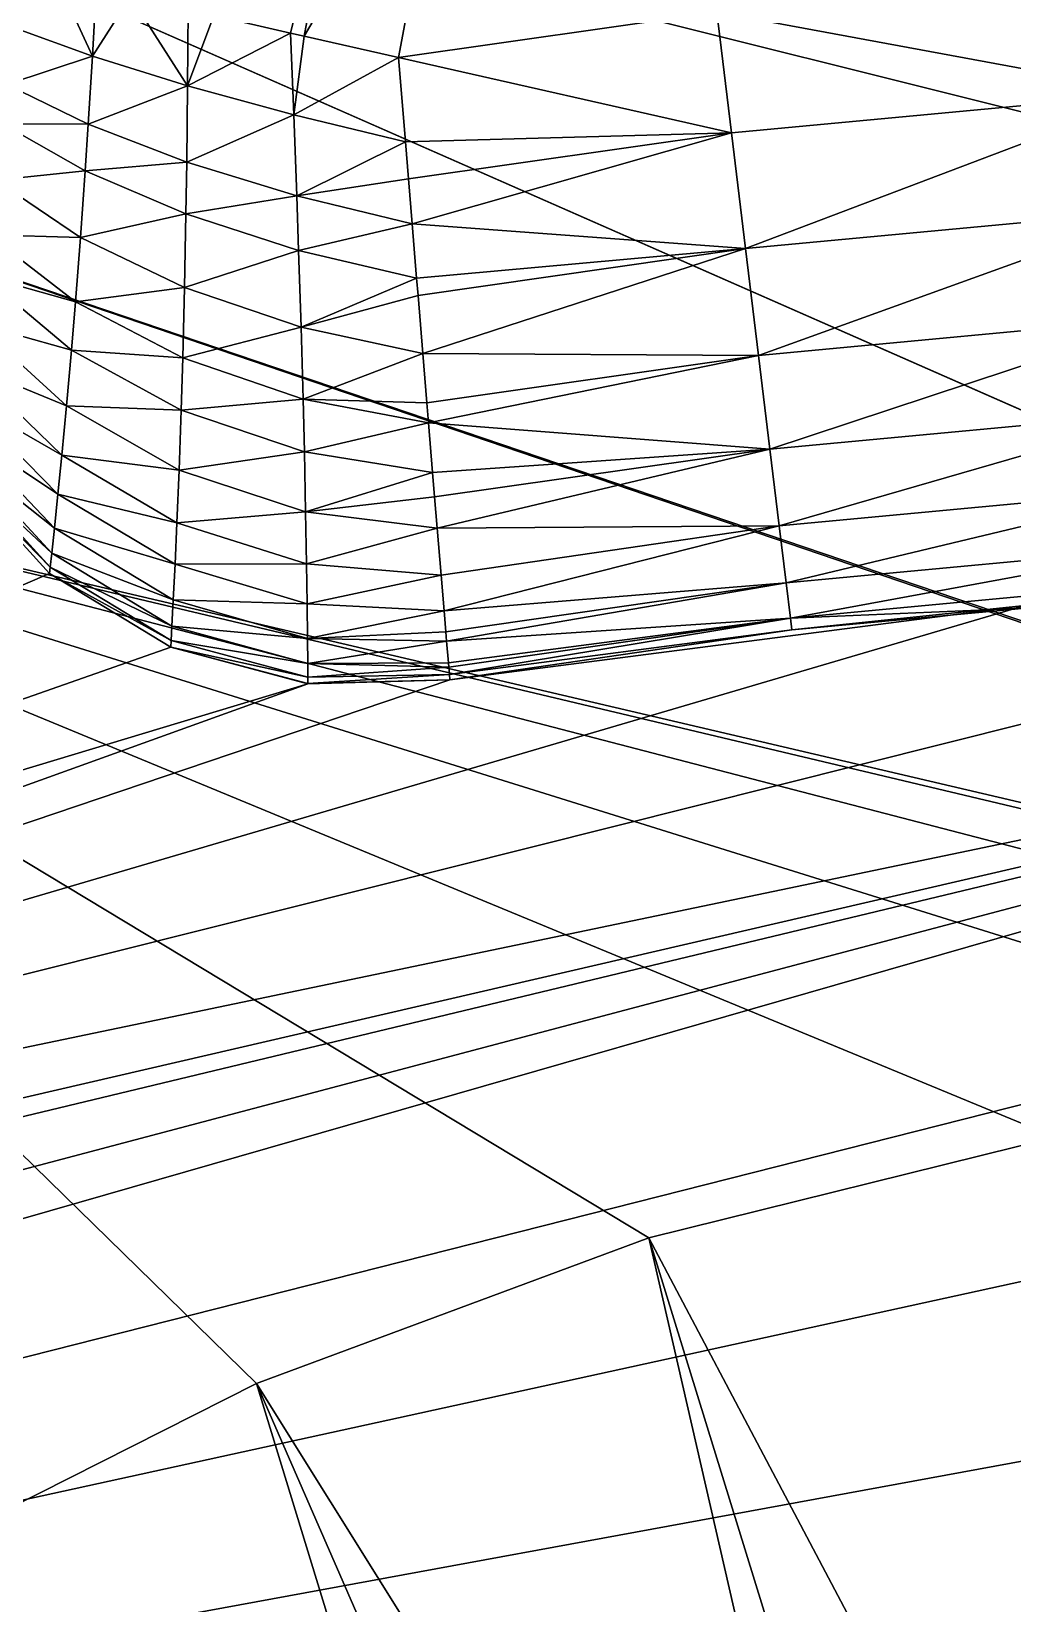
# Model space of a CAD drawing. Header units: metres. Extents: x -44.6 to 35.4, y -44.1 to 26.9.
# Drawn here: x 0.16 to 1.737, y 12.478 to 15.004 of the extents above; entities that cross this region are included whole.
import ezdxf

# ---------------------------------------------------------------- set-up
doc = ezdxf.new("R2010")
doc.units = ezdxf.units.M

msp = doc.modelspace()

# ---------------------------------------------------------------- linework, layer by layer
for points in [[(5.965068, 18.253048, 91.214554), (21.388479, 9.967415, 91.214554), (-0.712421, 16.066345, 91.214554)], [(21.388479, 9.967415, 91.214554), (-0.771627, 15.505931, 91.214554), (-0.712421, 16.066345, 91.214554)], [(5.113132, 12.917341, 91.214554), (-0.909001, 14.959399, 91.214554), (-0.771627, 15.505931, 91.214554)], [(-0.771627, 15.505931, 91.214554), (21.388479, 9.967415, 91.214554), (5.113132, 12.917341, 91.214554)], [(0.452984, 15.02992, 95.279015), (0.576703, 15.001754, 95.234612), (0.676453, 15.416405, 95.229927)], [(0.576703, 15.001754, 95.234612), (0.59834, 14.996827, 95.232117), (0.676453, 15.416405, 95.229927)], [(0.830878, 15.393786, 95.214554), (0.676453, 15.416405, 95.229927), (0.59834, 14.996827, 95.232117)], [(0.59834, 14.996827, 95.232117), (0.750278, 14.962236, 95.214554), (0.830878, 15.393786, 95.214554)], [(0.830878, 15.393786, 95.214554), (0.750278, 14.962236, 95.214554), (1.261766, 15.035206, 95.214554)], [(0.202174, 15.08702, 95.452431), (0.130938, 15.010725, 95.507889), (0.257981, 14.964725, 95.381493)], [(0.257981, 14.964725, 95.381493), (0.263931, 15.07296, 95.389091), (0.202174, 15.08702, 95.452431)], [(1.966785, 14.905253, 95.233772), (1.954034, 15.099927, 95.214554), (1.261766, 15.035206, 95.214554)], [(0.319357, 15.060342, 95.353371), (0.263931, 15.07296, 95.389091), (0.257981, 14.964725, 95.381493)], [(0.319357, 15.060342, 95.353371), (0.257981, 14.964725, 95.381493), (0.411005, 14.917069, 95.289055)], [(0.411005, 14.917069, 95.289055), (0.411831, 15.039289, 95.293785), (0.319357, 15.060342, 95.353371)], [(0.452984, 15.02992, 95.279015), (0.411831, 15.039289, 95.293785), (0.411005, 14.917069, 95.289055)], [(1.285321, 14.841542, 95.233772), (1.261766, 15.035206, 95.214554), (0.750278, 14.962236, 95.214554)], [(1.261766, 15.035206, 95.214554), (1.285321, 14.841542, 95.233772), (1.966785, 14.905253, 95.233772)], [(0.257981, 14.964725, 95.381493), (0.130938, 15.010725, 95.507889), (0.120711, 14.919042, 95.512093)], [(0.576703, 15.001754, 95.234612), (0.452984, 15.02992, 95.279015), (0.411005, 14.917069, 95.289055)], [(0.411005, 14.917069, 95.289055), (0.581825, 14.870304, 95.235519), (0.576703, 15.001754, 95.234612)], [(0.59834, 14.996827, 95.232117), (0.576703, 15.001754, 95.234612), (0.581825, 14.870304, 95.235519)], [(0.750278, 14.962236, 95.214554), (0.59834, 14.996827, 95.232117), (0.581825, 14.870304, 95.235519)], [(4.474, 13.127654, 91.214554), (-1.121819, 14.437597, 91.214554), (-0.909001, 14.959399, 91.214554)], [(-0.909001, 14.959399, 91.214554), (5.113132, 12.917341, 91.214554), (4.474, 13.127654, 91.214554)], [(0.120711, 14.919042, 95.512093), (0.251326, 14.855347, 95.388252), (0.257981, 14.964725, 95.381493)], [(0.411005, 14.917069, 95.289055), (0.257981, 14.964725, 95.381493), (0.251326, 14.855347, 95.388252)], [(0.581825, 14.870304, 95.235519), (0.761304, 14.826932, 95.223755), (0.750278, 14.962236, 95.214554)], [(0.750278, 14.962236, 95.214554), (0.761304, 14.826932, 95.223755), (1.285321, 14.841542, 95.233772)], [(0.251326, 14.855347, 95.388252), (0.120711, 14.919042, 95.512093), (0.113327, 14.856055, 95.522209)], [(0.251326, 14.855347, 95.388252), (0.409614, 14.794531, 95.300499), (0.411005, 14.917069, 95.289055)], [(0.581825, 14.870304, 95.235519), (0.411005, 14.917069, 95.289055), (0.409614, 14.794531, 95.300499)], [(1.966785, 14.905253, 95.233772), (1.285321, 14.841542, 95.233772), (1.307972, 14.655322, 95.29068)], [(1.307972, 14.655322, 95.29068), (1.979046, 14.718061, 95.29068), (1.966785, 14.905253, 95.233772)], [(0.409614, 14.794531, 95.300499), (0.586557, 14.74006, 95.253838), (0.581825, 14.870304, 95.235519)], [(0.761304, 14.826932, 95.223755), (0.581825, 14.870304, 95.235519), (0.586557, 14.74006, 95.253838)], [(0.246385, 14.78048, 95.401421), (0.113327, 14.856055, 95.522209), (0.102179, 14.765359, 95.547745)], [(0.113327, 14.856055, 95.522209), (0.246385, 14.78048, 95.401421), (0.251326, 14.855347, 95.388252)], [(0.409614, 14.794531, 95.300499), (0.251326, 14.855347, 95.388252), (0.246385, 14.78048, 95.401421)], [(0.761304, 14.826932, 95.223755), (0.766152, 14.767592, 95.23597), (1.285321, 14.841542, 95.233772)], [(1.285321, 14.841542, 95.233772), (0.766152, 14.767592, 95.23597), (0.772079, 14.695036, 95.250916)], [(0.772079, 14.695036, 95.250916), (1.307972, 14.655322, 95.29068), (1.285321, 14.841542, 95.233772)], [(0.586557, 14.74006, 95.253838), (0.766152, 14.767592, 95.23597), (0.761304, 14.826932, 95.223755)], [(0.246385, 14.78048, 95.401421), (0.408323, 14.711259, 95.317818), (0.409614, 14.794531, 95.300499)], [(0.586557, 14.74006, 95.253838), (0.409614, 14.794531, 95.300499), (0.408323, 14.711259, 95.317818)], [(0.23873, 14.673103, 95.433243), (0.102179, 14.765359, 95.547745), (0.090812, 14.677638, 95.586182)], [(0.102179, 14.765359, 95.547745), (0.23873, 14.673103, 95.433243), (0.246385, 14.78048, 95.401421)], [(0.408323, 14.711259, 95.317818), (0.246385, 14.78048, 95.401421), (0.23873, 14.673103, 95.433243)], [(0.586557, 14.74006, 95.253838), (0.772079, 14.695036, 95.250916), (0.766152, 14.767592, 95.23597)], [(0.408323, 14.711259, 95.317818), (0.589525, 14.652502, 95.27636), (0.586557, 14.74006, 95.253838)], [(0.772079, 14.695036, 95.250916), (0.586557, 14.74006, 95.253838), (0.589525, 14.652502, 95.27636)], [(0.23873, 14.673103, 95.433243), (0.40597, 14.592729, 95.356827), (0.408323, 14.711259, 95.317818)], [(0.589525, 14.652502, 95.27636), (0.408323, 14.711259, 95.317818), (0.40597, 14.592729, 95.356827)], [(1.979046, 14.718061, 95.29068), (1.307972, 14.655322, 95.29068), (1.328846, 14.4837, 95.383087)], [(1.328846, 14.4837, 95.383087), (1.990346, 14.545545, 95.383087), (1.979046, 14.718061, 95.29068)], [(0.589525, 14.652502, 95.27636), (0.779229, 14.607698, 95.27951), (0.772079, 14.695036, 95.250916)], [(0.772079, 14.695036, 95.250916), (0.779229, 14.607698, 95.27951), (1.307972, 14.655322, 95.29068)], [(0.230706, 14.569754, 95.480011), (0.090812, 14.677638, 95.586182), (0.081885, 14.61169, 95.625572)], [(0.090812, 14.677638, 95.586182), (0.230706, 14.569754, 95.480011), (0.23873, 14.673103, 95.433243)], [(0.40597, 14.592729, 95.356827), (0.23873, 14.673103, 95.433243), (0.230706, 14.569754, 95.480011)], [(0.779229, 14.607698, 95.27951), (0.781488, 14.580179, 95.292091), (1.307972, 14.655322, 95.29068)], [(1.307972, 14.655322, 95.29068), (0.781488, 14.580179, 95.292091), (0.789153, 14.486781, 95.334801)], [(0.789153, 14.486781, 95.334801), (1.328846, 14.4837, 95.383087), (1.307972, 14.655322, 95.29068)], [(0.40597, 14.592729, 95.356827), (0.593374, 14.52929, 95.323311), (0.589525, 14.652502, 95.27636)], [(0.779229, 14.607698, 95.27951), (0.589525, 14.652502, 95.27636), (0.593374, 14.52929, 95.323311)], [(0.224264, 14.492398, 95.527306), (0.081885, 14.61169, 95.625572), (0.071087, 14.534979, 95.685654)], [(0.081885, 14.61169, 95.625572), (0.224264, 14.492398, 95.527306), (0.230706, 14.569754, 95.480011)], [(0.593374, 14.52929, 95.323311), (0.781488, 14.580179, 95.292091), (0.779229, 14.607698, 95.27951)], [(0.230706, 14.569754, 95.480011), (0.403119, 14.479698, 95.411842), (0.40597, 14.592729, 95.356827)], [(0.593374, 14.52929, 95.323311), (0.40597, 14.592729, 95.356827), (0.403119, 14.479698, 95.411842)], [(0.593374, 14.52929, 95.323311), (0.789153, 14.486781, 95.334801), (0.781488, 14.580179, 95.292091)], [(0.403119, 14.479698, 95.411842), (0.230706, 14.569754, 95.480011), (0.224264, 14.492398, 95.527306)], [(0.21632, 14.402802, 95.598763), (0.071087, 14.534979, 95.685654), (0.061081, 14.466578, 95.756866)], [(0.071087, 14.534979, 95.685654), (0.21632, 14.402802, 95.598763), (0.224264, 14.492398, 95.527306)], [(0.403119, 14.479698, 95.411842), (0.596605, 14.41345, 95.386208), (0.593374, 14.52929, 95.323311)], [(0.789153, 14.486781, 95.334801), (0.593374, 14.52929, 95.323311), (0.596605, 14.41345, 95.386208)], [(1.990346, 14.545545, 95.383087), (1.328846, 14.4837, 95.383087), (1.347142, 14.333272, 95.507446)], [(1.347142, 14.333272, 95.507446), (2.00025, 14.394332, 95.507446), (1.990346, 14.545545, 95.383087)], [(0.400592, 14.395806, 95.466179), (0.224264, 14.492398, 95.527306), (0.21632, 14.402802, 95.598763)], [(0.224264, 14.492398, 95.527306), (0.400592, 14.395806, 95.466179), (0.403119, 14.479698, 95.411842)], [(0.596605, 14.41345, 95.386208), (0.403119, 14.479698, 95.411842), (0.400592, 14.395806, 95.466179)], [(0.596605, 14.41345, 95.386208), (0.795673, 14.407571, 95.38459), (0.789153, 14.486781, 95.334801)], [(0.789153, 14.486781, 95.334801), (0.795673, 14.407571, 95.38459), (1.328846, 14.4837, 95.383087)], [(1.328846, 14.4837, 95.383087), (0.795673, 14.407571, 95.38459), (0.79832, 14.375406, 95.404816)], [(1.347142, 14.333272, 95.507446), (1.328846, 14.4837, 95.383087), (0.79832, 14.375406, 95.404816)], [(0.20882, 14.323273, 95.682732), (0.061081, 14.466578, 95.756866), (0.052938, 14.412627, 95.830956)], [(0.061081, 14.466578, 95.756866), (0.20882, 14.323273, 95.682732), (0.21632, 14.402802, 95.598763)], [(-1.121819, 14.437597, 91.214554), (1.805616, 13.227497, 91.214554), (1.152555, 13.065535, 91.214554)], [(-1.121819, 14.437597, 91.214554), (2.472705, 13.315321, 91.214554), (1.805616, 13.227497, 91.214554)], [(-1.121819, 14.437597, 91.214554), (3.145433, 13.327903, 91.214554), (2.472705, 13.315321, 91.214554)], [(1.152555, 13.065535, 91.214554), (0.521733, 12.831471, 91.214554), (-1.121819, 14.437597, 91.214554)], [(-1.121819, 14.437597, 91.214554), (4.474, 13.127654, 91.214554), (3.815339, 13.265083, 91.214554)], [(3.815339, 13.265083, 91.214554), (3.145433, 13.327903, 91.214554), (-1.121819, 14.437597, 91.214554)], [(0.521733, 12.831471, 91.214554), (-0.078914, 12.528251, 91.214554), (-1.121819, 14.437597, 91.214554)], [(0.202626, 14.26079, 95.769524), (0.052938, 14.412627, 95.830956), (0.045572, 14.365044, 95.919411)], [(0.052938, 14.412627, 95.830956), (0.202626, 14.26079, 95.769524), (0.20882, 14.323273, 95.682732)], [(0.397228, 14.299426, 95.546799), (0.21632, 14.402802, 95.598763), (0.20882, 14.323273, 95.682732)], [(0.21632, 14.402802, 95.598763), (0.397228, 14.299426, 95.546799), (0.400592, 14.395806, 95.466179)], [(0.400592, 14.395806, 95.466179), (0.598703, 14.328579, 95.446396), (0.596605, 14.41345, 95.386208)], [(0.596605, 14.41345, 95.386208), (0.79832, 14.375406, 95.404816), (0.795673, 14.407571, 95.38459)], [(0.79832, 14.375406, 95.404816), (0.596605, 14.41345, 95.386208), (0.598703, 14.328579, 95.446396)], [(0.598703, 14.328579, 95.446396), (0.400592, 14.395806, 95.466179), (0.397228, 14.299426, 95.546799)], [(2.00025, 14.394332, 95.507446), (1.347142, 14.333272, 95.507446), (1.362158, 14.209819, 95.658989)], [(1.362158, 14.209819, 95.658989), (2.008378, 14.270235, 95.658989), (2.00025, 14.394332, 95.507446)], [(0.196956, 14.205863, 95.872635), (0.045572, 14.365044, 95.919411), (0.040081, 14.330278, 96.013969)], [(0.045572, 14.365044, 95.919411), (0.196956, 14.205863, 95.872635), (0.202626, 14.26079, 95.769524)], [(0.598703, 14.328579, 95.446396), (0.804927, 14.295355, 95.469337), (0.79832, 14.375406, 95.404816)], [(0.79832, 14.375406, 95.404816), (0.804927, 14.295355, 95.469337), (1.347142, 14.333272, 95.507446)], [(0.19269, 14.165842, 95.98243), (0.040081, 14.330278, 96.013969), (0.036983, 14.310923, 96.100395)], [(0.040081, 14.330278, 96.013969), (0.19269, 14.165842, 95.98243), (0.196956, 14.205863, 95.872635)], [(0.397228, 14.299426, 95.546799), (0.600776, 14.2323, 95.533516), (0.598703, 14.328579, 95.446396)], [(0.804927, 14.295355, 95.469337), (0.598703, 14.328579, 95.446396), (0.600776, 14.2323, 95.533516)], [(0.804927, 14.295355, 95.469337), (0.808143, 14.256478, 95.508842), (1.347142, 14.333272, 95.507446)], [(1.347142, 14.333272, 95.507446), (0.808143, 14.256478, 95.508842), (0.812298, 14.206258, 95.559875)], [(1.362158, 14.209819, 95.658989), (1.347142, 14.333272, 95.507446), (0.812298, 14.206258, 95.559875)], [(-2.163729, 13.120461, 123.214554), (0.189125, 14.133174, 123.214554), (0.035521, 14.30184, 123.214554)], [(0.189139, 14.133313, 96.199333), (0.03554, 14.301962, 96.201393), (0.035521, 14.301842, 96.214554)], [(0.035521, 14.301842, 96.214554), (0.189124, 14.133176, 96.214554), (0.189139, 14.133313, 96.199333)], [(0.189125, 14.133174, 123.214554), (0.189124, 14.133176, 96.214554), (0.035521, 14.301842, 96.214554)], [(0.035521, 14.301842, 96.214554), (0.035521, 14.30184, 123.214554), (0.189125, 14.133174, 123.214554)], [(0.19027, 14.1436, 96.08252), (0.036983, 14.310923, 96.100395), (0.03554, 14.301962, 96.201393)], [(0.03554, 14.301962, 96.201393), (0.189139, 14.133313, 96.199333), (0.19027, 14.1436, 96.08252)], [(0.036983, 14.310923, 96.100395), (0.19027, 14.1436, 96.08252), (0.19269, 14.165842, 95.98243)], [(0.393833, 14.214602, 95.64006), (0.20882, 14.323273, 95.682732), (0.202626, 14.26079, 95.769524)], [(0.20882, 14.323273, 95.682732), (0.393833, 14.214602, 95.64006), (0.397228, 14.299426, 95.546799)], [(0.600776, 14.2323, 95.533516), (0.397228, 14.299426, 95.546799), (0.393833, 14.214602, 95.64006)], [(0.600776, 14.2323, 95.533516), (0.808143, 14.256478, 95.508842), (0.804927, 14.295355, 95.469337)], [(0.390888, 14.148453, 95.735291), (0.202626, 14.26079, 95.769524), (0.196956, 14.205863, 95.872635)], [(0.202626, 14.26079, 95.769524), (0.390888, 14.148453, 95.735291), (0.393833, 14.214602, 95.64006)], [(0.600776, 14.2323, 95.533516), (0.812298, 14.206258, 95.559875), (0.808143, 14.256478, 95.508842)], [(2.008378, 14.270235, 95.658989), (1.362158, 14.209819, 95.658989), (1.373316, 14.118085, 95.831871)], [(1.373316, 14.118085, 95.831871), (2.014418, 14.178022, 95.831871), (2.008378, 14.270235, 95.658989)], [(0.393833, 14.214602, 95.64006), (0.602283, 14.148695, 95.632042), (0.600776, 14.2323, 95.533516)], [(0.812298, 14.206258, 95.559875), (0.600776, 14.2323, 95.533516), (0.602283, 14.148695, 95.632042)], [(0.388092, 14.090665, 95.847343), (0.196956, 14.205863, 95.872635), (0.19269, 14.165842, 95.98243)], [(0.196956, 14.205863, 95.872635), (0.388092, 14.090665, 95.847343), (0.390888, 14.148453, 95.735291)], [(0.602283, 14.148695, 95.632042), (0.393833, 14.214602, 95.64006), (0.390888, 14.148453, 95.735291)], [(0.602283, 14.148695, 95.632042), (0.818583, 14.130477, 95.659286), (0.812298, 14.206258, 95.559875)], [(0.812298, 14.206258, 95.559875), (0.818583, 14.130477, 95.659286), (1.362158, 14.209819, 95.658989)], [(1.362158, 14.209819, 95.658989), (0.818583, 14.130477, 95.659286), (0.823349, 14.073144, 95.75663)], [(0.823349, 14.073144, 95.75663), (1.373316, 14.118085, 95.831871), (1.362158, 14.209819, 95.658989)], [(2.014418, 14.178022, 95.831871), (1.373316, 14.118085, 95.831871), (1.380186, 14.061596, 96.019463)], [(1.380186, 14.061596, 96.019463), (2.018137, 14.121239, 96.019463), (2.014418, 14.178022, 95.831871)], [(0.38593, 14.048777, 95.965752), (0.19269, 14.165842, 95.98243), (0.19027, 14.1436, 96.08252)], [(0.19269, 14.165842, 95.98243), (0.38593, 14.048777, 95.965752), (0.388092, 14.090665, 95.847343)], [(-2.622526, 12.793239, 123.214554), (2.688706, 14.126357, 123.214554), (1.757324, 14.081887, 123.214554)], [(-2.622526, 12.793239, 123.214554), (3.620629, 14.095225, 123.214554), (2.688706, 14.126357, 123.214554)], [(-2.163729, 13.120461, 123.214554), (0.384088, 14.01472, 123.214554), (0.189125, 14.133174, 123.214554)], [(0.384095, 14.014865, 96.198265), (0.189139, 14.133313, 96.199333), (0.189124, 14.133176, 96.214554)], [(0.189124, 14.133176, 96.214554), (0.384087, 14.014721, 96.214554), (0.384095, 14.014865, 96.198265)], [(0.384088, 14.01472, 123.214554), (0.384087, 14.014721, 96.214554), (0.189124, 14.133176, 96.214554)], [(0.189124, 14.133176, 96.214554), (0.189125, 14.133174, 123.214554), (0.384088, 14.01472, 123.214554)], [(0.384683, 14.025576, 96.073196), (0.19027, 14.1436, 96.08252), (0.189139, 14.133313, 96.199333)], [(0.189139, 14.133313, 96.199333), (0.384095, 14.014865, 96.198265), (0.384683, 14.025576, 96.073196)], [(0.19027, 14.1436, 96.08252), (0.384683, 14.025576, 96.073196), (0.38593, 14.048777, 95.965752)], [(0.603241, 14.084258, 95.730881), (0.390888, 14.148453, 95.735291), (0.388092, 14.090665, 95.847343)], [(0.390888, 14.148453, 95.735291), (0.603241, 14.084258, 95.730881), (0.602283, 14.148695, 95.632042)], [(0.818583, 14.130477, 95.659286), (0.602283, 14.148695, 95.632042), (0.603241, 14.084258, 95.730881)], [(0.603241, 14.084258, 95.730881), (0.823349, 14.073144, 95.75663), (0.818583, 14.130477, 95.659286)], [(0.823349, 14.073144, 95.75663), (0.826135, 14.039691, 95.832512), (1.373316, 14.118085, 95.831871)], [(1.373316, 14.118085, 95.831871), (0.826135, 14.039691, 95.832512), (0.827412, 14.024354, 95.867294)], [(1.380186, 14.061596, 96.019463), (1.373316, 14.118085, 95.831871), (0.827412, 14.024354, 95.867294)], [(1.757724, 14.0776, 96.214554), (2.018137, 14.121239, 96.019463), (1.380186, 14.061596, 96.019463)], [(-3.654488, 12.347116, 123.214554), (-6.478465, 11.4214, 123.214554), (3.620629, 14.095225, 123.214554)], [(3.620629, 14.095225, 123.214554), (-6.478465, 11.4214, 123.214554), (-6.451591, 11.199994, 123.214554)], [(-6.451591, 11.199994, 123.214554), (4.546967, 13.988694, 123.214554), (3.620629, 14.095225, 123.214554)], [(3.620629, 14.095225, 123.214554), (-3.122755, 12.533741, 123.214554), (-3.654488, 12.347116, 123.214554)], [(-2.622526, 12.793239, 123.214554), (-3.122755, 12.533741, 123.214554), (3.620629, 14.095225, 123.214554)], [(1.757324, 14.081887, 123.214554), (0.832606, 13.962108, 123.214554), (-2.622526, 12.793239, 123.214554)], [(0.603914, 14.028529, 95.845512), (0.388092, 14.090665, 95.847343), (0.38593, 14.048777, 95.965752)], [(0.388092, 14.090665, 95.847343), (0.603914, 14.028529, 95.845512), (0.603241, 14.084258, 95.730881)], [(0.823349, 14.073144, 95.75663), (0.603241, 14.084258, 95.730881), (0.603914, 14.028529, 95.845512)], [(0.832606, 13.962108, 123.214554), (1.757324, 14.081887, 123.214554), (1.382506, 14.042521, 96.214554)], [(1.380186, 14.061596, 96.019463), (1.382506, 14.042521, 96.214554), (1.757724, 14.0776, 96.214554)], [(1.757324, 14.081887, 123.214554), (1.757724, 14.0776, 96.214554), (1.382506, 14.042521, 96.214554)], [(0.604303, 13.988468, 95.965294), (0.38593, 14.048777, 95.965752), (0.384683, 14.025576, 96.073196)], [(0.38593, 14.048777, 95.965752), (0.604303, 13.988468, 95.965294), (0.603914, 14.028529, 95.845512)], [(0.603914, 14.028529, 95.845512), (0.826135, 14.039691, 95.832512), (0.823349, 14.073144, 95.75663)], [(0.827412, 14.024354, 95.867294), (0.830297, 13.989756, 95.981071), (1.380186, 14.061596, 96.019463)], [(0.830297, 13.989756, 95.981071), (0.830897, 13.982563, 96.019699), (1.380186, 14.061596, 96.019463)], [(1.380186, 14.061596, 96.019463), (0.830897, 13.982563, 96.019699), (0.831873, 13.970874, 96.082466)], [(1.382506, 14.042521, 96.214554), (1.380186, 14.061596, 96.019463), (0.831873, 13.970874, 96.082466)], [(0.604482, 13.966403, 96.073174), (0.384683, 14.025576, 96.073196), (0.384095, 14.014865, 96.198265)], [(0.384683, 14.025576, 96.073196), (0.604482, 13.966403, 96.073174), (0.604303, 13.988468, 95.965294)], [(0.603914, 14.028529, 95.845512), (0.827412, 14.024354, 95.867294), (0.826135, 14.039691, 95.832512)], [(0.827412, 14.024354, 95.867294), (0.603914, 14.028529, 95.845512), (0.604303, 13.988468, 95.965294)], [(0.604303, 13.988468, 95.965294), (0.830297, 13.989756, 95.981071), (0.827412, 14.024354, 95.867294)], [(0.831873, 13.970874, 96.082466), (0.832595, 13.962225, 96.199364), (1.382506, 14.042521, 96.214554)], [(0.832595, 13.962225, 96.199364), (0.832605, 13.96211, 96.214554), (1.382506, 14.042521, 96.214554)], [(1.382506, 14.042521, 96.214554), (0.832605, 13.96211, 96.214554), (0.832606, 13.962108, 123.214554)], [(0.604557, 13.956109, 123.214554), (0.384088, 14.01472, 123.214554), (-2.163729, 13.120461, 123.214554)], [(0.604556, 13.956246, 96.19828), (0.384095, 14.014865, 96.198265), (0.384087, 14.014721, 96.214554)], [(0.384087, 14.014721, 96.214554), (0.604557, 13.95611, 96.214554), (0.604556, 13.956246, 96.19828)], [(0.604557, 13.956109, 123.214554), (0.604557, 13.95611, 96.214554), (0.384087, 14.014721, 96.214554)], [(0.384087, 14.014721, 96.214554), (0.384088, 14.01472, 123.214554), (0.604557, 13.956109, 123.214554)], [(0.384095, 14.014865, 96.198265), (0.604556, 13.956246, 96.19828), (0.604482, 13.966403, 96.073174)], [(5.461629, 13.807467, 123.214554), (4.546967, 13.988694, 123.214554), (-6.451591, 11.199994, 123.214554)], [(0.830897, 13.982563, 96.019699), (0.830297, 13.989756, 95.981071), (0.604303, 13.988468, 95.965294)], [(0.604303, 13.988468, 95.965294), (0.604482, 13.966403, 96.073174), (0.830897, 13.982563, 96.019699)], [(0.604482, 13.966403, 96.073174), (0.831873, 13.970874, 96.082466), (0.830897, 13.982563, 96.019699)], [(-2.622526, 12.793239, 123.214554), (0.832606, 13.962108, 123.214554), (0.604557, 13.956109, 123.214554)], [(0.604557, 13.956109, 123.214554), (-2.163729, 13.120461, 123.214554), (-2.622526, 12.793239, 123.214554)], [(0.831873, 13.970874, 96.082466), (0.604482, 13.966403, 96.073174), (0.604556, 13.956246, 96.19828)], [(0.604556, 13.956246, 96.19828), (0.832595, 13.962225, 96.199364), (0.831873, 13.970874, 96.082466)], [(0.832595, 13.962225, 96.199364), (0.604556, 13.956246, 96.19828), (0.604557, 13.95611, 96.214554)], [(0.604557, 13.95611, 96.214554), (0.832605, 13.96211, 96.214554), (0.832595, 13.962225, 96.199364)], [(0.832606, 13.962108, 123.214554), (0.832605, 13.96211, 96.214554), (0.604557, 13.95611, 96.214554)], [(0.604557, 13.95611, 96.214554), (0.604557, 13.956109, 123.214554), (0.832606, 13.962108, 123.214554)], [(-22.577843, -0.467835, 108.3573), (-22.580578, -0.463096, 108.214554), (5.438054, 13.813114, 108.214554)], [(5.438054, 13.813114, 108.214554), (-22.580578, -0.463096, 108.214554), (-22.560772, -0.497401, 107.181145)], [(-22.560772, -0.497401, 109.247971), (-22.577843, -0.467835, 108.3573), (5.438054, 13.813114, 108.214554)], [(-22.560772, -0.497401, 107.181145), (5.443946, 13.811707, 107.909195), (5.438054, 13.813114, 108.214554)], [(5.438054, 13.813114, 108.214554), (5.443955, 13.811706, 108.520149), (-22.560772, -0.497401, 109.247971)], [(5.461628, 13.807467, 107.603607), (5.443946, 13.811707, 107.909195), (-22.560772, -0.497401, 107.181145)], [(-22.560772, -0.497401, 109.247971), (5.443955, 13.811706, 108.520149), (5.461628, 13.807467, 108.825508)], [(-22.560772, -0.497401, 107.181145), (5.489996, 13.800603, 107.307281), (5.461628, 13.807467, 107.603607)], [(5.461628, 13.807467, 108.825508), (5.489996, 13.800603, 109.121834), (-22.560772, -0.497401, 109.247971)], [(-22.501471, -0.600114, 110.275322), (-22.560772, -0.497401, 109.247971), (5.489996, 13.800603, 109.121834)], [(5.489996, 13.800603, 107.307281), (-22.560772, -0.497401, 107.181145), (-22.501471, -0.600114, 106.153793)], [(-22.501471, -0.600114, 106.153793), (5.554471, 13.784718, 106.854912), (5.489996, 13.800603, 107.307281)], [(5.489996, 13.800603, 109.121834), (5.554235, 13.784776, 109.572815), (-22.501471, -0.600114, 110.275322)], [(-6.451591, 11.199994, 123.214554), (6.358602, 13.552733, 123.214554), (5.461629, 13.807467, 123.214554)], [(5.554235, 13.784776, 109.572815), (5.643419, 13.762151, 110.022881), (-22.501471, -0.600114, 110.275322)], [(-22.501471, -0.600114, 106.153793), (5.643419, 13.762151, 106.406235), (5.554471, 13.784718, 106.854912)], [(-22.403023, -0.770632, 111.290581), (-22.501471, -0.600114, 110.275322), (5.643419, 13.762151, 110.022881)], [(5.643419, 13.762151, 106.406235), (-22.501471, -0.600114, 106.153793), (-22.403023, -0.770632, 105.138535)], [(-22.403023, -0.770632, 105.138535), (5.756793, 13.732289, 105.957855), (5.643419, 13.762151, 106.406235)], [(5.643419, 13.762151, 110.022881), (5.756929, 13.732252, 110.471748), (-22.403023, -0.770632, 111.290581)], [(-22.403023, -0.770632, 105.138535), (5.891508, 13.695191, 105.517509), (5.756793, 13.732289, 105.957855)], [(5.756929, 13.732252, 110.471748), (5.891508, 13.695191, 110.911598), (-22.403023, -0.770632, 111.290581)], [(0.918845, 10.932149, 104.713608), (5.891508, 13.695191, 105.517509), (-22.403023, -0.770632, 105.138535)], [(-22.266003, -1.007955, 112.287781), (-22.403023, -0.770632, 111.290581), (5.891508, 13.695191, 110.911598)], [(5.891508, 13.695191, 110.911598), (6.048522, 13.649718, 111.350967), (-22.266003, -1.007955, 112.287781)], [(5.891508, 13.695191, 105.517509), (0.918845, 10.932149, 104.713608), (0.927, 10.93634, 104.713791)], [(0.927, 10.93634, 104.713791), (6.048357, 13.649767, 105.078568), (5.891508, 13.695191, 105.517509)], [(6.048522, 13.649718, 111.350967), (6.224067, 13.595994, 111.782181), (-22.266003, -1.007955, 112.287781)], [(0.927, 10.93634, 104.713791), (1.108568, 11.029676, 104.717796), (6.048357, 13.649767, 105.078568)], [(1.108568, 11.029676, 104.717796), (6.224067, 13.595995, 104.646935), (6.048357, 13.649767, 105.078568)], [(-22.091219, -1.31069, 113.261086), (-22.266003, -1.007955, 112.287781), (6.224067, 13.595994, 111.782181)], [(6.224067, 13.595994, 111.782181), (6.358602, 13.552733, 112.082466), (-22.091219, -1.31069, 113.261086)], [(6.224067, 13.595995, 104.646935), (1.108568, 11.029676, 104.717796), (1.119955, 11.035184, 104.717026)], [(1.119955, 11.035184, 104.717026), (1.301458, 11.122977, 104.704735), (6.224067, 13.595995, 104.646935)], [(6.224067, 13.595995, 104.646935), (1.301458, 11.122977, 104.704735), (1.310871, 11.127249, 104.703278)], [(1.310871, 11.127249, 104.703278), (1.498255, 11.212302, 104.674316), (6.224067, 13.595995, 104.646935)], [(6.224067, 13.595995, 104.646935), (1.498255, 11.212302, 104.674316), (1.68612, 11.291979, 104.629494)], [(1.68612, 11.291979, 104.629494), (1.699769, 11.297767, 104.626236), (6.224067, 13.595995, 104.646935)], [(6.224067, 13.595995, 104.646935), (1.699769, 11.297767, 104.626236), (1.870053, 11.364836, 104.571747)], [(6.358602, 13.552733, 112.082466), (6.628825, 13.460273, 112.629128), (-22.091219, -1.31069, 113.261086)], [(7.231989, 13.226169, 123.214554), (6.358602, 13.552733, 123.214554), (-6.451591, 11.199994, 123.214554)], [(-9.710501, 4.632643, 113.839844), (-22.091219, -1.31069, 113.261086), (6.628825, 13.460273, 112.629128)], [(6.628825, 13.460273, 112.629128), (-9.495172, 4.737012, 113.846657), (-9.710501, 4.632643, 113.839844)], [(-9.190594, 4.875366, 113.873047), (-9.495172, 4.737012, 113.846657), (6.628825, 13.460273, 112.629128)], [(6.628825, 13.460273, 112.629128), (6.854918, 13.377084, 113.043434), (-9.190594, 4.875366, 113.873047)], [(6.854918, 13.377084, 113.043434), (7.092645, 13.283742, 113.44735), (-9.190594, 4.875366, 113.873047)], [(-8.905066, 4.995535, 113.914627), (-9.190594, 4.875366, 113.873047), (7.092645, 13.283742, 113.44735)], [(7.092645, 13.283742, 113.44735), (-8.619575, 5.106784, 113.971428), (-8.905066, 4.995535, 113.914627)], [(7.092645, 13.283742, 113.44735), (-8.168309, 5.265124, 114.089554), (-8.619575, 5.106784, 113.971428)], [(-7.716433, 5.402987, 114.238724), (-8.168309, 5.265124, 114.089554), (7.092645, 13.283742, 113.44735)], [(-7.250925, 5.524166, 114.42009), (-7.716433, 5.402987, 114.238724), (7.092645, 13.283742, 113.44735)], [(-6.791915, 5.623598, 114.62207), (-7.250925, 5.524166, 114.42009), (7.092645, 13.283742, 113.44735)], [(-6.703383, 5.640531, 114.66333), (-6.791915, 5.623598, 114.62207), (7.092645, 13.283742, 113.44735)], [(7.092645, 13.283742, 113.44735), (7.231989, 13.226169, 113.671738), (-6.703383, 5.640531, 114.66333)], [(7.231989, 13.226169, 113.671738), (7.602444, 13.06252, 114.232147), (-6.703383, 5.640531, 114.66333)], [(8.076049, 12.829919, 123.214554), (7.231989, 13.226169, 123.214554), (-6.451591, 11.199994, 123.214554)], [(1.152555, 13.065535, 91.214554), (1.805616, 13.227497, 91.214554), (2.113848, 11.246593, 93.214554)], [(0.521733, 12.831471, 91.214554), (1.152555, 13.065535, 91.214554), (1.602994, 11.102788, 93.214554)], [(1.152555, 13.065535, 91.214554), (1.742065, 11.154389, 93.214554), (1.602994, 11.102788, 93.214554)], [(2.113848, 11.246593, 93.214554), (1.742065, 11.154389, 93.214554), (1.152555, 13.065535, 91.214554)], [(-6.276425, 5.712171, 114.871368), (-6.703383, 5.640531, 114.66333), (7.602444, 13.06252, 114.232147)], [(7.602444, 13.06252, 114.232147), (-5.852337, 5.767108, 115.090851), (-6.276425, 5.712171, 114.871368)], [(-5.225639, 5.819172, 115.433479), (-5.852337, 5.767108, 115.090851), (7.602444, 13.06252, 114.232147)], [(7.602444, 13.06252, 114.232147), (7.836536, 12.950921, 114.563606), (-5.225639, 5.819172, 115.433479)], [(-5.225639, 5.819172, 115.433479), (7.836536, 12.950921, 114.563606), (8.075631, 12.829102, 114.884949)], [(-6.451591, 11.199994, 123.214554), (8.885232, 12.36659, 123.214554), (8.076049, 12.829919, 123.214554)], [(8.075631, 12.829102, 114.884949), (8.145754, 12.793374, 114.979195), (-5.225639, 5.819172, 115.433479)], [(1.115138, 10.894162, 93.214554), (-0.078914, 12.528251, 91.214554), (0.521733, 12.831471, 91.214554)], [(0.521733, 12.831471, 91.214554), (1.321518, 10.998347, 93.214554), (1.115138, 10.894162, 93.214554)], [(1.602994, 11.102788, 93.214554), (1.321518, 10.998347, 93.214554), (0.521733, 12.831471, 91.214554)], [(-4.904118, 5.832539, 115.615776), (-5.225639, 5.819172, 115.433479), (8.145754, 12.793374, 114.979195)], [(8.145754, 12.793374, 114.979195), (-4.434958, 5.835897, 115.887573), (-4.904118, 5.832539, 115.615776)], [(-3.970528, 5.820017, 116.161545), (-4.434958, 5.835897, 115.887573), (8.145754, 12.793374, 114.979195)], [(8.145754, 12.793374, 114.979195), (8.425641, 12.640406, 115.336464), (-3.970528, 5.820017, 116.161545)], [(8.425641, 12.640406, 115.336464), (8.71101, 12.473809, 115.684547), (-3.970528, 5.820017, 116.161545)], [(-11.337244, 6.028249, 91.214554), (-0.078914, 12.528251, 91.214554), (0.921086, 10.7962, 93.214554)], [(1.115138, 10.894162, 93.214554), (0.921086, 10.7962, 93.214554), (-0.078914, 12.528251, 91.214554)]]:
    msp.add_3dface(points)

doc.saveas('drawing.dxf')
